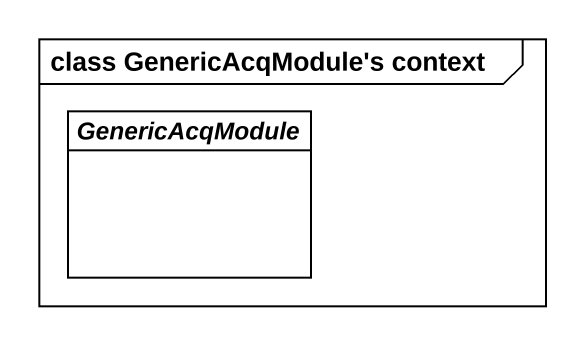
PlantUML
@startuml
mainframe class GenericAcqModule's context
hide circle
hide empty members
abstract class GenericAcqModule
@enduml
